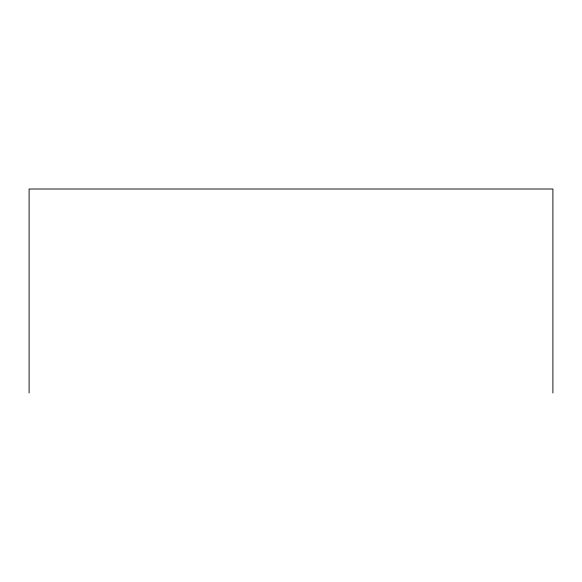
<?xml version="1.0" encoding="UTF-8"?>
<svg xmlns="http://www.w3.org/2000/svg" width="582" height="582" viewBox="0 0 582 582"><rect width="100%" height="100%" fill="white"/><g stroke="black" fill="none" stroke-linecap="round" stroke-linejoin="round"><path stroke-width="0.87" d="M552.9 392.988L552.9 189.012L29.1 189.012L29.1 392.988"/></g></svg>
